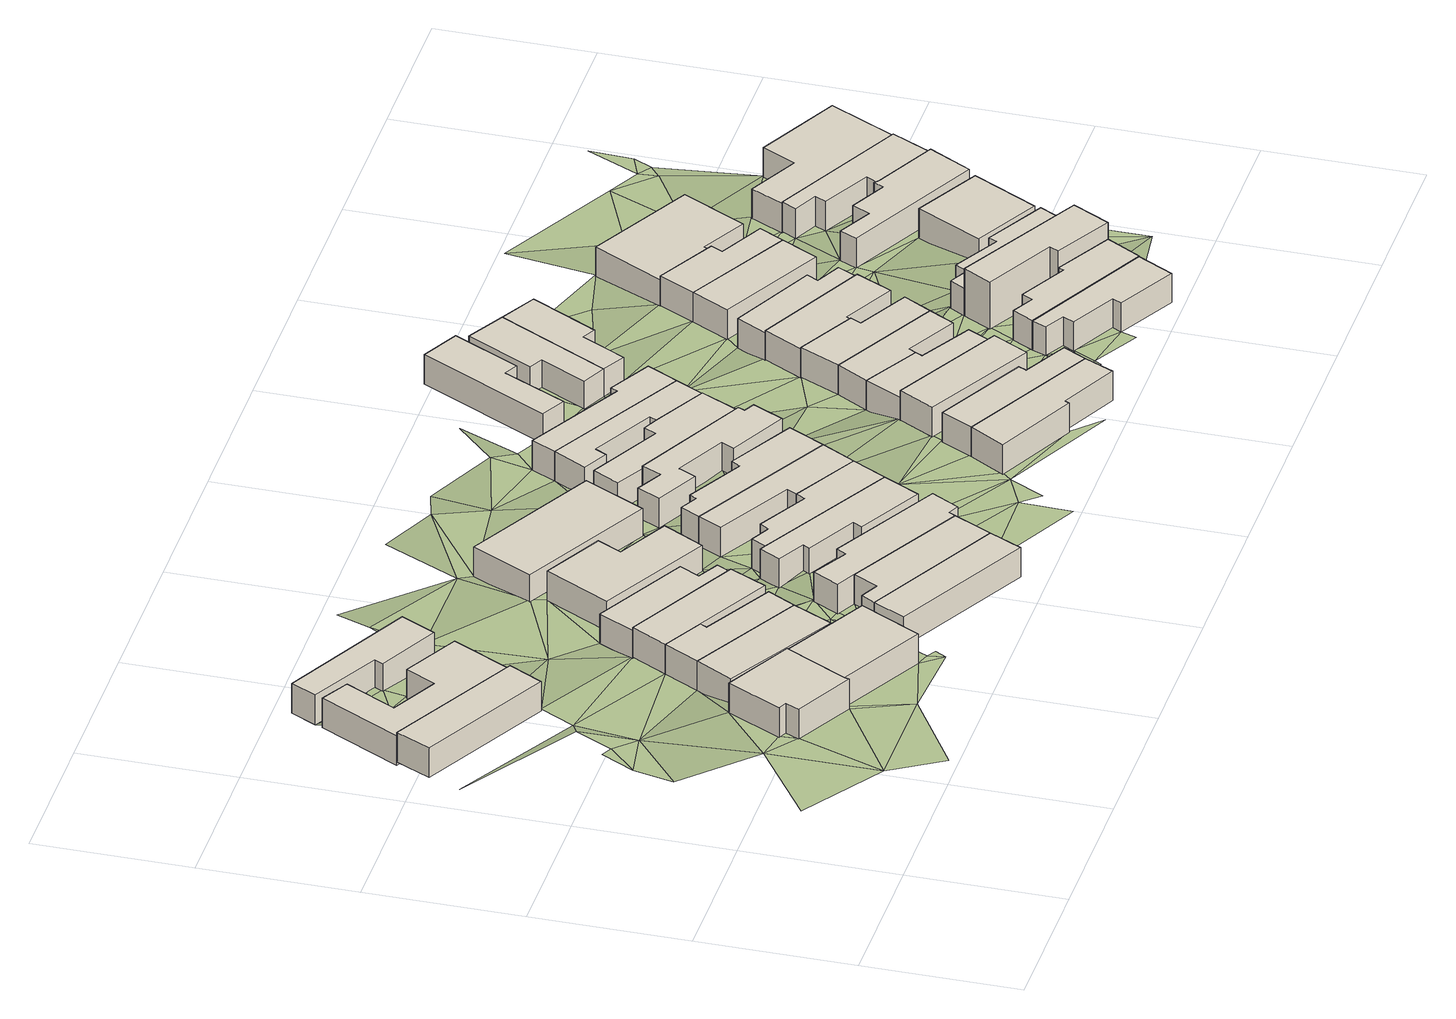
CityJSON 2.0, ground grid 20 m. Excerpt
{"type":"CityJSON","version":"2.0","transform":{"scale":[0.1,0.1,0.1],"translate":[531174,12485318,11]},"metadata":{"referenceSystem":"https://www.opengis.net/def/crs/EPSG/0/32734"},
"CityObjects":{
"building1":{"type":"Building","attributes":{"address":"34 Cecil Road Salt River Cape Town","building":"house","building:levels":1,"building_height":4.1,"plus_code":"4FRW3F97+P2F","ground_height":12.54,"roof_height":16.64},"geometry":[{"type":"Solid","lod":"1","boundaries":[[[[0,1,2,3]],[[1,4,5,2]],[[4,6,7,5]],[[6,0,3,7]],[[3,2,5,7]],[[6,4,1,0]]]]}]},
"building2":{"type":"Building","attributes":{"address":"7 Pope Street Salt River Cape Town","building":"house","building:levels":1,"building_height":4.1,"plus_code":"4FRW3F97+J34","ground_height":13.86,"roof_height":17.96},"geometry":[{"type":"Solid","lod":"1","boundaries":[[[[8,9,10,11]],[[9,12,13,10]],[[12,14,15,13]],[[14,16,17,15]],[[16,18,19,17]],[[18,20,21,19]],[[20,8,11,21]],[[11,10,13,15,17,19,21]],[[20,18,16,14,12,9,8]]]]}]},
"building3":{"type":"Building","attributes":{"address":"32 Cecil Road Salt River Cape Town","building":"house","building:levels":1,"building_height":4.1,"plus_code":"4FRW3F97+Q22","ground_height":12.09,"roof_height":16.19},"geometry":[{"type":"Solid","lod":"1","boundaries":[[[[22,23,24,25]],[[23,26,27,24]],[[26,28,29,27]],[[28,30,31,29]],[[30,32,33,31]],[[32,34,35,33]],[[34,36,37,35]],[[36,22,25,37]],[[25,24,27,29,31,33,35,37]],[[36,34,32,30,28,26,23,22]]]]}]},
"building4":{"type":"Building","attributes":{"address":"Pope Street Salt River Cape Town","building":"house","building:levels":1,"building_height":4.1,"plus_code":"4FRW3F97+H4F","ground_height":13.7,"roof_height":17.8},"geometry":[{"type":"Solid","lod":"1","boundaries":[[[[38,39,40,41]],[[39,42,43,40]],[[42,44,45,43]],[[44,38,41,45]],[[41,40,43,45]],[[44,42,39,38]]]]}]},
"building5":{"type":"Building","attributes":{"address":"30 Cecil Road Salt River Cape Town","building":"house","building:levels":1,"building_height":4.1,"plus_code":"4FRW3F97+Q3J","ground_height":11.88,"roof_height":15.98},"geometry":[{"type":"Solid","lod":"1","boundaries":[[[[46,47,48,49]],[[47,50,51,48]],[[50,52,53,51]],[[52,54,55,53]],[[54,56,57,55]],[[56,46,49,57]],[[49,48,51,53,55,57]],[[56,54,52,50,47,46]]]]}]},
"building6":{"type":"Building","attributes":{"address":"Cecil Road Salt River Cape Town","building":"house","building:levels":1,"building_height":4.1,"plus_code":"4FRW3F97+J46","ground_height":12.91,"roof_height":17.01},"geometry":[{"type":"Solid","lod":"1","boundaries":[[[[58,59,60,61]],[[59,62,63,60]],[[62,64,65,63]],[[64,58,61,65]],[[61,60,63,65]],[[64,62,59,58]]]]}]},
"building7":{"type":"Building","attributes":{"address":"Cecil Road Salt River Cape Town","building":"house","building:levels":1,"building_height":4.1,"plus_code":"4FRW3F97+J4M","ground_height":12.91,"roof_height":17.01},"geometry":[{"type":"Solid","lod":"1","boundaries":[[[[58,64,65,61]],[[64,66,67,65]],[[66,68,69,67]],[[68,70,71,69]],[[70,72,73,71]],[[72,58,61,73]],[[61,65,67,69,71,73]],[[72,70,68,66,64,58]]]]}]},
"building8":{"type":"Building","attributes":{"address":"Cecil Road Salt River Cape Town","building":"house","building:levels":1,"building_height":4.1,"plus_code":"4FRW3F97+M44","ground_height":12.91,"roof_height":17.01},"geometry":[{"type":"Solid","lod":"1","boundaries":[[[[74,72,73,75]],[[72,70,71,73]],[[70,76,77,71]],[[76,78,79,77]],[[78,74,75,79]],[[75,73,71,77,79]],[[78,76,70,72,74]]]]}]},
"building9":{"type":"Building","attributes":{"address":"Cecil Road Salt River Cape Town","building":"house","building:levels":1,"building_height":4.1,"plus_code":"4FRW3F97+M49","ground_height":12.43,"roof_height":16.53},"geometry":[{"type":"Solid","lod":"1","boundaries":[[[[80,81,82,83]],[[81,84,85,82]],[[84,86,87,85]],[[86,88,89,87]],[[88,90,91,89]],[[90,80,83,91]],[[83,82,85,87,89,91]],[[90,88,86,84,81,80]]]]}]},
"building10":{"type":"Building","attributes":{"address":"60 Fenton Road Salt River Cape Town","building":"house","building:levels":1,"building_height":4.1,"plus_code":"4FRW3F97+H55","ground_height":13.44,"roof_height":17.54},"geometry":[{"type":"Solid","lod":"1","boundaries":[[[[92,93,94,95]],[[93,96,97,94]],[[96,98,99,97]],[[98,92,95,99]],[[95,94,97,99]],[[98,96,93,92]]]]}]},
"building11":{"type":"Building","attributes":{"address":"58 Fenton Road Salt River Cape Town","building":"house","building:levels":1,"building_height":4.1,"plus_code":"4FRW3F97+H66","ground_height":13.44,"roof_height":17.54},"geometry":[{"type":"Solid","lod":"1","boundaries":[[[[96,100,101,97]],[[100,102,103,101]],[[102,104,105,103]],[[104,106,107,105]],[[106,98,99,107]],[[98,96,97,99]],[[97,101,103,105,107,99]],[[98,106,104,102,100,96]]]]}]},
"building12":{"type":"Building","attributes":{"address":"Cecil Road Salt River Cape Town","building":"house","building:levels":1,"building_height":4.1,"plus_code":"4FRW3F97+M5R","ground_height":12.27,"roof_height":16.37},"geometry":[{"type":"Solid","lod":"1","boundaries":[[[[108,109,110,111]],[[109,112,113,110]],[[112,114,115,113]],[[114,116,117,115]],[[116,118,119,117]],[[118,108,111,119]],[[111,110,113,115,117,119]],[[118,116,114,112,109,108]]]]}]},
"building13":{"type":"Building","attributes":{"address":"56 Fenton Road Salt River Cape Town","building":"house","building:levels":1,"building_height":4.1,"plus_code":"4FRW3F97+H6M","ground_height":13.44,"roof_height":17.54},"geometry":[{"type":"Solid","lod":"1","boundaries":[[[[100,120,121,101]],[[120,122,123,121]],[[122,124,125,123]],[[124,126,127,125]],[[126,128,129,127]],[[128,130,131,129]],[[130,132,133,131]],[[132,102,103,133]],[[102,100,101,103]],[[101,121,123,125,127,129,131,133,103]],[[102,132,130,128,126,124,122,120,100]]]]}]},
"building14":{"type":"Building","attributes":{"address":"54 Fenton Road Salt River Cape Town","building":"house","building:levels":1,"building_height":4.1,"plus_code":"4FRW3F97+J64","ground_height":12.71,"roof_height":16.81},"geometry":[{"type":"Solid","lod":"1","boundaries":[[[[134,135,136,137]],[[135,138,139,136]],[[138,140,141,139]],[[140,142,143,141]],[[142,144,145,143]],[[144,146,147,145]],[[146,148,149,147]],[[148,150,151,149]],[[150,134,137,151]],[[137,136,139,141,143,145,147,149,151]],[[150,148,146,144,142,140,138,135,134]]]]}]},
"building15":{"type":"Building","attributes":{"address":"41 Cecil Road Salt River Cape Town","building":"house","building:levels":1,"building_height":4.1,"plus_code":"4FRW3F97+P5H","ground_height":11.81,"roof_height":15.91},"geometry":[{"type":"Solid","lod":"1","boundaries":[[[[152,153,154,155]],[[153,156,157,154]],[[156,158,159,157]],[[158,152,155,159]],[[155,154,157,159]],[[158,156,153,152]]]]}]},
"building16":{"type":"Building","attributes":{"address":"52 Fenton Road Salt River Cape Town","building":"house","building:levels":1,"building_height":4.1,"plus_code":"4FRW3F97+J69","ground_height":12.71,"roof_height":16.81},"geometry":[{"type":"Solid","lod":"1","boundaries":[[[[134,160,161,137]],[[160,162,163,161]],[[162,164,165,163]],[[164,166,167,165]],[[166,168,169,167]],[[168,170,171,169]],[[170,135,136,171]],[[135,134,137,136]],[[137,161,163,165,167,169,171,136]],[[135,170,168,166,164,162,160,134]]]]}]},
"building17":{"type":"Building","attributes":{"address":"50 Fenton Road Salt River Cape Town","building":"house","building:levels":1,"building_height":4.1,"plus_code":"4FRW3F97+J6X","ground_height":12.71,"roof_height":16.81},"geometry":[{"type":"Solid","lod":"1","boundaries":[[[[160,172,173,161]],[[172,174,175,173]],[[174,176,177,175]],[[176,178,179,177]],[[178,162,163,179]],[[162,160,161,163]],[[161,173,175,177,179,163]],[[162,178,176,174,172,160]]]]}]},
"building18":{"type":"Building","attributes":{"address":"48 Fenton Road Salt River Cape Town","building":"house","building:levels":1,"building_height":4.1,"plus_code":"4FRW3F97+M73","ground_height":12.71,"roof_height":16.81},"geometry":[{"type":"Solid","lod":"1","boundaries":[[[[172,180,181,173]],[[180,182,183,181]],[[182,184,185,183]],[[184,186,187,185]],[[186,188,189,187]],[[188,190,191,189]],[[190,174,175,191]],[[174,172,173,175]],[[173,181,183,185,187,189,191,175]],[[174,190,188,186,184,182,180,172]]]]}]},
"building19":{"type":"Building","attributes":{"address":"46 Fenton Road Salt River Cape Town","building":"house","building:levels":1,"building_height":4.1,"plus_code":"4FRW3F97+M8C","ground_height":12.27,"roof_height":16.37},"geometry":[{"type":"Solid","lod":"1","boundaries":[[[[192,193,194,195]],[[193,196,197,194]],[[196,198,199,197]],[[198,200,201,199]],[[200,202,203,201]],[[202,204,205,203]],[[204,206,207,205]],[[206,208,209,207]],[[208,210,211,209]],[[210,212,213,211]],[[212,214,215,213]],[[214,192,195,215]],[[195,194,197,199,201,203,205,207,209,211,213,215]],[[214,212,210,208,206,204,202,200,198,196,193,192]]]]}]},
"building20":{"type":"Building","attributes":{"address":"44 Fenton Road Salt River Cape Town","building":"house","building:levels":1,"building_height":4.1,"plus_code":"4FRW3F97+M7X","ground_height":11.9,"roof_height":16},"geometry":[{"type":"Solid","lod":"1","boundaries":[[[[216,217,218,219]],[[217,220,221,218]],[[220,222,223,221]],[[222,224,225,223]],[[224,226,227,225]],[[226,228,229,227]],[[228,230,231,229]],[[230,216,219,231]],[[219,218,221,223,225,227,229,231]],[[230,228,226,224,222,220,217,216]]]]}]},
"building21":{"type":"Building","attributes":{"address":"42 Fenton Road Salt River Cape Town","building":"house","building:levels":1,"building_height":4.1,"plus_code":"4FRW3F97+P86","ground_height":11.74,"roof_height":15.84},"geometry":[{"type":"Solid","lod":"1","boundaries":[[[[232,233,234,235]],[[233,236,237,234]],[[236,238,239,237]],[[238,240,241,239]],[[240,242,243,241]],[[242,244,245,243]],[[244,246,247,245]],[[246,232,235,247]],[[235,234,237,239,241,243,245,247]],[[246,244,242,240,238,236,233,232]]]]}]},
"building22":{"type":"Building","attributes":{"address":"53 Fenton Road Salt River Cape Town","building":"house","building:levels":1,"building_height":4.1,"plus_code":"4FRW3F97+G9R","ground_height":13.31,"roof_height":17.41},"geometry":[{"type":"Solid","lod":"1","boundaries":[[[[248,249,250,251]],[[249,252,253,250]],[[252,254,255,253]],[[254,256,257,255]],[[256,258,259,257]],[[258,248,251,259]],[[251,250,253,255,257,259]],[[258,256,254,252,249,248]]]]}]},
"building23":{"type":"Building","attributes":{"address":"40 Fenton Road Salt River Cape Town","building":"house","building:levels":1,"building_height":4.1,"plus_code":"4FRW3F97+P8C","ground_height":11.74,"roof_height":15.84},"geometry":[{"type":"Solid","lod":"1","boundaries":[[[[233,232,235,234]],[[232,260,261,235]],[[260,262,263,261]],[[262,264,265,263]],[[264,266,267,265]],[[266,233,234,267]],[[234,235,261,263,265,267]],[[266,264,262,260,232,233]]]]}]},
"building24":{"type":"Building","attributes":{"address":"51 Fenton Road Salt River Cape Town","building":"house","building:levels":1,"building_height":4.1,"plus_code":"4FRW3F97+H97","ground_height":13.31,"roof_height":17.41},"geometry":[{"type":"Solid","lod":"1","boundaries":[[[[248,258,259,251]],[[258,268,269,259]],[[268,270,271,269]],[[270,272,273,271]],[[272,274,275,273]],[[274,248,251,275]],[[251,259,269,271,273,275]],[[274,272,270,268,258,248]]]]}]},
"building25":{"type":"Building","attributes":{"address":"Fenton Road Salt River Cape Town","building":"house","building:levels":1,"building_height":4.1,"plus_code":"4FRW3F97+H9P","ground_height":13.31,"roof_height":17.41},"geometry":[{"type":"Solid","lod":"1","boundaries":[[[[276,277,278,279]],[[277,280,281,278]],[[280,282,283,281]],[[282,276,279,283]],[[279,278,281,283]],[[282,280,277,276]]]]}]},
"building26":{"type":"Building","attributes":{"address":"Fenton Road Salt River Cape Town","building":"house","building:levels":1,"building_height":4.1,"plus_code":"4FRW3F97+H9W","ground_height":12.28,"roof_height":16.38},"geometry":[{"type":"Solid","lod":"1","boundaries":[[[[284,285,286,287]],[[285,288,289,286]],[[288,290,291,289]],[[290,292,293,291]],[[292,294,295,293]],[[294,284,287,295]],[[287,286,289,291,293,295]],[[294,292,290,288,285,284]]]]}]},
"building27":{"type":"Building","attributes":{"address":"44 Tennyson Street Salt River Cape Town","building":"house","building:levels":1,"building_height":4.1,"plus_code":"4FRW3F97+Q8Q","ground_height":11.04,"roof_height":15.14},"geometry":[{"type":"Solid","lod":"1","boundaries":[[[[296,297,298,299]],[[297,300,301,298]],[[300,302,303,301]],[[302,304,305,303]],[[304,306,307,305]],[[306,296,299,307]],[[299,298,301,303,305,307]],[[306,304,302,300,297,296]]]]}]},
"building28":{"type":"Building","attributes":{"address":"Fenton Road Salt River Cape Town","building":"house","building:levels":1,"building_height":4.1,"plus_code":"4FRW3F97+J99","ground_height":12.28,"roof_height":16.38},"geometry":[{"type":"Solid","lod":"1","boundaries":[[[[308,284,287,309]],[[284,294,295,287]],[[294,310,311,295]],[[310,312,313,311]],[[312,314,315,313]],[[314,308,309,315]],[[309,287,295,311,313,315]],[[314,312,310,294,284,308]]]]}]},
"building29":{"type":"Building","attributes":{"address":"46 Tennyson Street Salt River Cape Town","building":"house","building:levels":1,"building_height":4.1,"plus_code":"4FRW3F97+Q9F","ground_height":11.04,"roof_height":15.14},"geometry":[{"type":"Solid","lod":"1","boundaries":[[[[316,317,318,319]],[[317,320,321,318]],[[320,322,323,321]],[[322,324,325,323]],[[324,326,327,325]],[[326,316,319,327]],[[319,318,321,323,325,327]],[[326,324,322,320,317,316]]]]}]},
"building30":{"type":"Building","attributes":{"address":"Fenton Road Salt River Cape Town","building":"house","building:levels":1,"building_height":4.1,"plus_code":"4FRW3F97+JCC","ground_height":12.24,"roof_height":16.34},"geometry":[{"type":"Solid","lod":"1","boundaries":[[[[328,308,309,329]],[[308,314,315,309]],[[314,330,331,315]],[[330,332,333,331]],[[332,334,335,333]],[[334,328,329,335]],[[329,309,315,331,333,335]],[[334,332,330,314,308,328]]]]}]},
"building31":{"type":"Building","attributes":{"address":"48 Tennyson Street Salt River Cape Town","building":"house","building:levels":1,"building_height":4.1,"plus_code":"4FRW3F97+Q98","ground_height":11.04,"roof_height":15.14},"geometry":[{"type":"Solid","lod":"1","boundaries":[[[[317,316,319,318]],[[316,336,337,319]],[[336,338,339,337]],[[338,340,341,339]],[[340,342,343,341]],[[342,317,318,343]],[[318,319,337,339,341,343]],[[342,340,338,336,316,317]]]]}]},
"building32":{"type":"Building","attributes":{"address":"Fenton Road Salt River Cape Town","building":"house","building:levels":1,"building_height":4.1,"plus_code":"4FRW3F97+MC3","ground_height":12.12,"roof_height":16.22},"geometry":[{"type":"Solid","lod":"1","boundaries":[[[[344,345,346,347]],[[345,348,349,346]],[[348,350,351,349]],[[350,352,353,351]],[[352,354,355,353]],[[354,344,347,355]],[[347,346,349,351,353,355]],[[354,352,350,348,345,344]]]]}]},
"building33":{"type":"Building","attributes":{"address":"42 Goldsmith Road Salt River Cape Town","building":"house","building:levels":1,"building_height":4.1,"plus_code":"4FRW3F97+GFV","ground_height":13.12,"roof_height":17.22},"geometry":[{"type":"Solid","lod":"1","boundaries":[[[[356,357,358,359]],[[357,360,361,358]],[[360,362,363,361]],[[362,364,365,363]],[[364,366,367,365]],[[366,368,369,367]],[[368,370,371,369]],[[370,356,359,371]],[[359,358,361,363,365,367,369,371]],[[370,368,366,364,362,360,357,356]]]]}]},
"building34":{"type":"Building","attributes":{"address":"Fenton Road Salt River Cape Town","building":"house","building:levels":1,"building_height":4.1,"plus_code":"4FRW3F97+MC8","ground_height":11.72,"roof_height":15.82},"geometry":[{"type":"Solid","lod":"1","boundaries":[[[[372,373,374,375]],[[373,376,377,374]],[[376,378,379,377]],[[378,380,381,379]],[[380,382,383,381]],[[382,372,375,383]],[[375,374,377,379,381,383]],[[382,380,378,376,373,372]]]]}]},
"building35":{"type":"Building","attributes":{"address":"40 Goldsmith Road Salt River Cape Town","building":"house","building:levels":1,"building_height":4.1,"plus_code":"4FRW3F97+HF3","ground_height":13.12,"roof_height":17.22},"geometry":[{"type":"Solid","lod":"1","boundaries":[[[[356,384,385,386]],[[384,387,388,385]],[[387,389,390,388]],[[389,391,392,390]],[[391,393,394,392]],[[393,395,396,394]],[[395,357,397,396]],[[357,356,386,397]],[[386,385,388,390,392,394,396,397]],[[357,395,393,391,389,387,384,356]]]]}]},
"building36":{"type":"Building","attributes":{"address":"38 Goldsmith Road Salt River Cape Town","building":"house","building:levels":2,"building_height":6.9,"plus_code":"4FRW3F97+HFG","ground_height":12.68,"roof_height":19.58},"geometry":[{"type":"Solid","lod":"1","boundaries":[[[[398,399,400,401]],[[399,402,403,400]],[[402,404,405,403]],[[404,406,407,405]],[[406,408,409,407]],[[408,398,401,409]],[[401,400,403,405,407,409]],[[408,406,404,402,399,398]]]]}]},
"building37":{"type":"Building","attributes":{"address":"37 Fenton Road Salt River Cape Town","building":"house","building:levels":1,"building_height":4.1,"plus_code":"4FRW3F97+MCQ","ground_height":11.72,"roof_height":15.82},"geometry":[{"type":"Solid","lod":"1","boundaries":[[[[410,411,412,413]],[[411,414,415,412]],[[414,416,417,415]],[[416,410,413,417]],[[413,412,415,417]],[[416,414,411,410]]]]}]},
"building38":{"type":"Building","attributes":{"address":"36 Goldsmith Road Salt River Cape Town","building":"house","building:levels":1,"building_height":4.1,"plus_code":"4FRW3F97+HFQ","ground_height":12.68,"roof_height":16.78},"geometry":[{"type":"Solid","lod":"1","boundaries":[[[[399,418,419,420]],[[418,421,422,419]],[[421,423,424,422]],[[423,425,426,424]],[[425,427,428,426]],[[427,429,430,428]],[[429,402,431,430]],[[402,399,420,431]],[[420,419,422,424,426,428,430,431]],[[402,429,427,425,423,421,418,399]]]]}]},
"building39":{"type":"Building","attributes":{"address":"35 Fenton Road Salt River Cape Town","building":"house","building:levels":1,"building_height":4.1,"plus_code":"4FRW3F97+PF2","ground_height":11.72,"roof_height":15.82},"geometry":[{"type":"Solid","lod":"1","boundaries":[[[[432,410,413,433]],[[410,416,417,413]],[[416,434,435,417]],[[434,436,437,435]],[[436,438,439,437]],[[438,432,433,439]],[[433,413,417,435,437,439]],[[438,436,434,416,410,432]]]]}]},
"building40":{"type":"Building","attributes":{"address":"31 Fenton Road Salt River Cape Town","building":"house","building:levels":1,"building_height":4.1,"plus_code":"4FRW3F97+PFG","ground_height":11.07,"roof_height":15.17},"geometry":[{"type":"Solid","lod":"1","boundaries":[[[[440,441,442,443]],[[441,444,445,442]],[[444,446,447,445]],[[446,448,449,447]],[[448,450,451,449]],[[450,440,443,451]],[[443,442,445,447,449,451]],[[450,448,446,444,441,440]]]]}]},
"building41":{"type":"Building","attributes":{"address":"34 Goldsmith Road Salt River Cape Town","building":"house","building:levels":1,"building_height":4.1,"plus_code":"4FRW3F97+JG4","ground_height":12.11,"roof_height":16.21},"geometry":[{"type":"Solid","lod":"1","boundaries":[[[[452,453,454,455]],[[453,456,457,454]],[[456,458,459,457]],[[458,452,455,459]],[[455,454,457,459]],[[458,456,453,452]]]]}]},
"building42":{"type":"Building","attributes":{"address":"32A Goldsmith Road Salt River Cape Town","building":"house","building:levels":1,"building_height":4.1,"plus_code":"4FRW3F97+JGW","ground_height":12.11,"roof_height":16.21},"geometry":[{"type":"Solid","lod":"1","boundaries":[[[[460,461,462,463]],[[461,464,465,462]],[[464,466,467,465]],[[466,468,469,467]],[[468,470,471,469]],[[470,472,473,471]],[[472,474,475,473]],[[474,476,477,475]],[[476,460,463,477]],[[463,462,465,467,469,471,473,475,477]],[[476,474,472,470,468,466,464,461,460]]]]}]},
"building43":{"type":"Building","attributes":{"address":"32 Goldsmith Road Salt River Cape Town","building":"house","building:levels":1,"building_height":4.1,"plus_code":"4FRW3F97+MH6","ground_height":11.64,"roof_height":15.74},"geometry":[{"type":"Solid","lod":"1","boundaries":[[[[478,479,480,481]],[[479,482,483,480]],[[482,484,485,483]],[[484,486,487,485]],[[486,488,489,487]],[[488,490,491,489]],[[490,492,493,491]],[[492,478,481,493]],[[481,480,483,485,487,489,491,493]],[[492,490,488,486,484,482,479,478]]]]}]},
"building44":{"type":"Building","attributes":{"address":"30 Goldsmith Road Salt River Cape Town","building":"house","building:levels":1,"building_height":4.1,"plus_code":"4FRW3F97+MHG","ground_height":11.43,"roof_height":15.53},"geometry":[{"type":"Solid","lod":"1","boundaries":[[[[494,495,496,497]],[[495,498,499,496]],[[498,500,501,499]],[[500,502,503,501]],[[502,504,505,503]],[[504,494,497,505]],[[497,496,499,501,503,505]],[[504,502,500,498,495,494]]]]}]},
"terrain1":{"type":"TINRelief","geometry":[{"type":"CompositeSurface","lod":"1","boundaries":[[[506,507,508]],[[509,510,511]],[[512,507,506]],[[511,507,509]],[[510,513,514]],[[515,516,506]],[[510,509,513]],[[507,512,517]],[[20,512,506]],[[518,519,520]],[[512,521,517]],[[12,507,517]],[[507,12,509]],[[513,509,518]],[[506,516,20]],[[509,519,518]],[[58,509,12]],[[20,516,8]],[[509,72,519]],[[522,523,524]],[[522,525,523]],[[47,526,525]],[[12,527,58]],[[9,527,12]],[[509,58,72]],[[516,42,8]],[[522,524,528]],[[525,529,47]],[[519,74,530]],[[531,525,522]],[[522,528,531]],[[531,529,525]],[[516,532,42]],[[74,519,72]],[[533,530,534]],[[527,9,535]],[[528,536,531]],[[534,530,74]],[[42,532,537]],[[23,533,534]],[[23,536,528]],[[532,538,537]],[[42,537,539]],[[535,9,44]],[[539,44,42]],[[534,540,23]],[[74,90,534]],[[536,23,540]],[[539,541,44]],[[68,542,70]],[[543,535,44]],[[540,544,536]],[[535,543,545]],[[541,546,44]],[[546,543,44]],[[70,542,547]],[[548,534,90]],[[544,540,549]],[[540,534,550]],[[546,551,543]],[[552,545,543]],[[542,545,552]],[[553,546,554]],[[546,553,551]],[[548,90,555]],[[90,556,555]],[[552,543,551]],[[547,542,552]],[[534,548,550]],[[557,549,540]],[[547,552,558]],[[559,547,558]],[[540,550,557]],[[556,560,555]],[[556,561,562]],[[549,557,563]],[[552,128,126]],[[558,552,564]],[[564,552,126]],[[562,559,138]],[[559,558,138]],[[556,562,560]],[[565,550,548]],[[566,558,564]],[[562,138,170]],[[562,170,560]],[[557,550,152]],[[138,135,170]],[[564,126,567]],[[568,126,569]],[[568,567,126]],[[560,170,176]],[[114,565,570]],[[550,565,571]],[[168,166,170]],[[176,170,166]],[[126,124,569]],[[174,560,176]],[[96,122,100]],[[560,174,114]],[[100,122,120]],[[565,114,571]],[[569,572,568]],[[573,557,152]],[[190,114,174]],[[176,166,178]],[[96,574,122]],[[124,572,569]],[[571,114,190]],[[164,162,166]],[[575,574,96]],[[573,576,557]],[[178,166,162]],[[571,190,200]],[[574,124,122]],[[186,190,188]],[[200,190,186]],[[573,152,577]],[[198,571,200]],[[578,577,152]],[[200,186,579]],[[198,580,571]],[[124,581,572]],[[580,578,571]],[[124,574,581]],[[572,582,583]],[[184,579,186]],[[198,193,580]],[[582,572,581]],[[581,574,584]],[[198,196,193]],[[578,580,585]],[[582,586,583]],[[184,182,579]],[[182,204,579]],[[587,573,577]],[[578,585,588]],[[577,578,233]],[[589,582,581]],[[588,233,578]],[[586,582,172]],[[585,590,588]],[[591,204,182]],[[582,589,592]],[[182,593,591]],[[266,577,233]],[[587,577,594]],[[595,590,585]],[[180,593,182]],[[581,596,589]],[[172,582,597]],[[266,594,577]],[[582,592,598]],[[599,590,600]],[[582,598,597]],[[595,601,590]],[[602,593,180]],[[601,600,590]],[[581,603,596]],[[604,180,172]],[[599,600,605]],[[601,595,600]],[[606,594,266]],[[172,597,604]],[[266,607,606]],[[608,605,600]],[[604,602,180]],[[606,609,594]],[[212,610,611]],[[266,612,607]],[[598,613,597]],[[602,614,212]],[[602,604,284]],[[610,212,216]],[[284,614,602]],[[615,607,612]],[[216,212,614]],[[280,597,613]],[[615,612,616]],[[617,615,616]],[[308,614,284]],[[618,619,216]],[[613,620,280]],[[216,614,328]],[[621,615,617]],[[616,622,617]],[[615,621,623]],[[268,280,620]],[[624,622,616]],[[258,625,626]],[[328,618,216]],[[619,618,624]],[[614,308,328]],[[258,626,268]],[[627,621,617]],[[628,623,621]],[[268,626,629]],[[624,618,630]],[[624,630,622]],[[280,268,631]],[[629,626,632]],[[629,631,268]],[[280,631,282]],[[633,634,635]],[[632,636,629]],[[637,618,328]],[[638,639,633]],[[628,621,320]],[[640,629,636]],[[641,635,634]],[[631,629,640]],[[631,642,282]],[[635,638,633]],[[630,618,643]],[[618,637,382]],[[644,641,282]],[[644,282,642]],[[645,631,640]],[[640,636,368]],[[646,630,647]],[[368,636,648]],[[382,643,618]],[[641,649,635]],[[649,638,635]],[[644,649,641]],[[640,368,366]],[[650,647,630]],[[332,330,334]],[[630,643,650]],[[651,652,644]],[[649,644,652]],[[638,653,654]],[[649,653,638]],[[655,656,334]],[[334,330,655]],[[330,654,657]],[[654,653,657]],[[658,643,382]],[[659,649,652]],[[657,655,330]],[[660,647,661]],[[650,662,647]],[[652,389,387]],[[661,647,662]],[[387,659,652]],[[655,657,663]],[[663,657,664]],[[665,643,658]],[[666,667,658]],[[354,655,668]],[[655,663,668]],[[661,669,660]],[[665,658,667]],[[354,668,667]],[[662,669,661]],[[670,663,671]],[[665,667,672]],[[673,663,670]],[[668,663,673]],[[668,672,667]],[[356,674,384]],[[675,665,672]],[[665,675,416]],[[438,436,676]],[[676,677,438]],[[418,673,670]],[[399,384,674]],[[453,668,673]],[[676,436,434]],[[672,668,453]],[[677,676,678]],[[416,675,484]],[[679,673,418]],[[434,416,484]],[[418,399,674]],[[678,676,434]],[[675,680,681]],[[682,669,683]],[[482,678,434]],[[681,488,675]],[[675,488,484]],[[418,674,684]],[[484,482,434]],[[669,448,683]],[[418,684,679]],[[476,672,453]],[[488,486,484]],[[678,482,685]],[[488,681,464]],[[686,679,684]],[[678,685,448]],[[681,466,464]],[[683,687,682]],[[453,686,476]],[[488,464,688]],[[461,688,464]],[[687,683,448]],[[685,689,448]],[[690,685,691]],[[685,690,689]],[[448,692,687]],[[692,448,689]],[[689,690,691]],[[687,692,693]],[[689,694,692]],[[693,692,694]],[[694,695,693]],[[695,696,693]]]}]}
},
"vertices":[
[202,491,24],[226,535,24],[226,535,65],[202,491,65],[54,625,24],[54,625,65],[31,580,24],[31,580,65],
[284,149,37],[326,228,37],[326,228,78],[284,149,78],[237,274,37],[237,274,78],[201,204,37],[201,204,78],[212,199,37],[212,199,78],[203,181,37],[203,181,78],[281,141,37],[281,141,78],
[226,535,19],[267,613,19],[267,613,60],[226,535,60],[194,651,19],[194,651,60],[173,612,19],[173,612,60],[111,644,19],[111,644,60],[146,710,19],[146,710,60],[109,730,19],[109,730,60],[54,625,19],[54,625,60],
[326,228,35],[284,149,35],[284,149,76],[326,228,76],[398,89,35],[398,89,76],[440,168,35],[440,168,76],
[133,773,17],[116,740,17],[116,740,58],[133,773,58],[207,693,17],[207,693,58],[201,682,17],[201,682,58],[281,641,17],[281,641,58],[304,686,17],[304,686,58],
[287,326,27],[260,278,27],[260,278,68],[287,326,68],[406,196,27],[406,196,68],[432,248,27],[432,248,68],
[452,284,27],[452,284,68],[360,334,27],[360,334,68],[365,343,27],[365,343,68],[312,371,27],[312,371,68],
[337,417,27],[337,417,68],[463,291,27],[463,291,68],[487,339,27],[487,339,68],
[337,417,23],[487,339,23],[487,339,64],[337,417,64],[497,358,23],[497,358,64],[469,373,23],[469,373,64],[483,399,23],[483,399,64],[361,463,23],[361,463,64],
[432,116,33],[610,23,33],[610,23,74],[432,116,74],[631,65,33],[631,65,74],[453,157,33],[453,157,74],
[656,114,33],[656,114,74],[504,195,33],[504,195,74],[487,163,33],[487,163,74],[463,175,33],[463,175,74],
[436,547,21],[391,463,21],[391,463,62],[436,547,62],[536,387,21],[536,387,62],[565,440,21],[565,440,62],[498,475,21],[498,475,62],[514,506,21],[514,506,62],
[661,123,33],[661,123,74],[675,116,33],[675,116,74],[695,152,33],[695,152,74],[551,229,33],[551,229,74],[544,216,33],[544,216,74],[497,242,33],[497,242,74],[479,208,33],[479,208,74],
[726,218,25],[548,314,25],[548,314,66],[726,218,66],[540,318,25],[540,318,66],[525,291,25],[525,291,66],[561,272,25],[561,272,66],[556,263,25],[556,263,66],[623,228,25],[623,228,66],[616,216,25],[616,216,66],[701,171,25],[701,171,66],
[471,645,16],[430,566,16],[430,566,57],[471,645,57],[601,476,16],[601,476,57],[642,555,16],[642,555,57],
[750,262,25],[750,262,66],[664,308,25],[664,308,66],[658,296,25],[658,296,66],[591,332,25],[591,332,66],[584,320,25],[584,320,66],[558,333,25],[558,333,66],
[774,305,25],[774,305,66],[588,405,25],[588,405,66],[572,374,25],[572,374,66],[671,321,25],[671,321,66],
[799,352,25],[799,352,66],[712,399,25],[712,399,66],[705,387,25],[705,387,66],[630,427,25],[630,427,66],[625,418,25],[625,418,66],[602,430,25],[602,430,66],
[831,423,21],[681,498,21],[681,498,62],[831,423,62],[669,473,21],[669,473,62],[634,491,21],[634,491,62],[619,461,21],[619,461,62],[676,433,21],[676,433,62],[687,455,21],[687,455,62],[754,422,21],[754,422,62],[745,405,21],[745,405,62],[821,367,21],[821,367,62],[841,407,21],[841,407,62],[827,414,21],[827,414,62],
[856,473,17],[787,509,17],[787,509,58],[856,473,58],[766,519,17],[766,519,58],[758,503,17],[758,503,58],[663,552,17],[663,552,58],[645,518,17],[645,518,58],[681,498,17],[681,498,58],[831,423,17],[831,423,58],
[875,509,16],[692,607,16],[692,607,57],[875,509,57],[668,564,16],[668,564,57],[701,547,16],[701,547,57],[709,562,16],[709,562,57],[792,519,16],[792,519,57],[787,509,16],[787,509,57],[856,473,16],[856,473,57],
[846,146,31],[819,101,31],[819,101,72],[846,146,72],[925,49,31],[925,49,72],[928,55,31],[928,55,72],[1004,18,31],[1004,18,72],[1022,56,31],[1022,56,72],
[896,549,16],[896,549,57],[840,579,16],[840,579,57],[835,570,16],[835,570,57],[708,638,16],[708,638,57],
[1038,86,31],[1038,86,72],[980,116,31],[980,116,72],[985,126,31],[985,126,72],[867,187,31],[867,187,72],
[900,246,31],[875,201,31],[875,201,72],[900,246,72],[1017,125,31],[1017,125,72],[1042,171,31],[1042,171,72],
[925,294,21],[900,246,21],[900,246,62],[925,294,62],[1042,171,21],[1042,171,62],[1061,207,21],[1061,207,62],[993,245,21],[993,245,62],[998,254,21],[998,254,62],
[862,810,9],[776,644,9],[776,644,50],[862,810,50],[808,627,9],[808,627,50],[849,709,9],[849,709,50],[867,700,9],[867,700,50],[911,785,9],[911,785,50],
[948,334,21],[948,334,62],[1003,263,21],[1003,263,62],[1070,228,21],[1070,228,62],[1088,261,21],[1088,261,62],
[887,600,9],[963,743,9],[963,743,50],[887,600,50],[914,770,9],[914,770,50],[869,684,9],[869,684,50],[887,675,9],[887,675,50],[855,615,9],[855,615,50],
[973,386,21],[973,386,62],[1109,297,21],[1109,297,62],[1042,332,21],[1042,332,62],[1049,346,21],[1049,346,62],
[917,584,9],[917,584,50],[947,641,9],[947,641,50],[964,632,9],[964,632,50],[1010,718,9],[1010,718,50],
[1000,436,20],[973,386,20],[973,386,60],[1000,436,60],[1049,346,20],[1049,346,60],[1053,352,20],[1053,352,60],[1121,317,20],[1121,317,60],[1144,364,20],[1144,364,60],
[1251,53,30],[1086,137,30],[1086,137,70],[1251,53,70],[1078,119,30],[1078,119,70],[1104,105,30],[1104,105,70],[1096,90,30],[1096,90,70],[1156,59,30],[1156,59,70],[1150,47,30],[1150,47,70],[1226,7,30],[1226,7,70],
[1000,436,16],[1144,364,16],[1144,364,57],[1000,436,57],[1157,390,16],[1157,390,57],[1124,406,16],[1124,406,57],[1132,421,16],[1132,421,57],[1021,475,16],[1021,475,57],
[1276,97,30],[1276,97,71],[1251,53,71],[1202,137,30],[1202,137,71],[1199,130,30],[1199,130,71],[1136,163,30],[1136,163,71],[1129,149,30],[1129,149,71],[1100,164,30],[1100,164,71],[1086,137,71],
[1276,97,25],[1302,145,25],[1302,145,94],[1276,97,94],[1138,233,25],[1138,233,94],[1117,197,25],[1117,197,94],[1208,149,25],[1208,149,94],[1202,137,25],[1202,137,94],
[1063,540,15],[1037,492,15],[1037,492,56],[1063,540,56],[1173,421,15],[1173,421,56],[1198,468,15],[1198,468,56],
[1328,192,25],[1328,192,66],[1302,145,66],[1250,234,25],[1250,234,66],[1245,223,25],[1245,223,66],[1184,256,25],[1184,256,66],[1175,240,25],[1175,240,66],[1150,253,25],[1150,253,66],[1138,233,66],
[1087,586,15],[1087,586,56],[1215,500,15],[1215,500,56],[1156,530,15],[1156,530,56],[1164,545,15],[1164,545,56],
[1087,586,9],[1164,545,9],[1164,545,50],[1087,586,50],[1169,555,9],[1169,555,50],[1228,524,9],[1228,524,50],[1271,606,9],[1271,606,50],[1136,677,9],[1136,677,50],
[1383,286,19],[1298,331,19],[1298,331,60],[1383,286,60],[1253,247,19],[1253,247,60],[1338,202,19],[1338,202,60],
[1424,351,19],[1344,391,19],[1344,391,60],[1424,351,60],[1338,396,19],[1338,396,60],[1332,383,19],[1332,383,60],[1284,407,19],[1284,407,60],[1273,384,19],[1273,384,60],[1228,407,19],[1228,407,60],[1217,385,19],[1217,385,60],[1394,296,19],[1394,296,60],
[1424,351,15],[1450,403,15],[1450,403,56],[1424,351,56],[1276,490,15],[1276,490,56],[1266,471,15],[1266,471,56],[1297,456,15],[1297,456,56],[1290,441,15],[1290,441,56],[1353,409,15],[1353,409,56],[1344,391,15],[1344,391,56],
[1450,403,13],[1493,488,13],[1493,488,54],[1450,403,54],[1385,542,13],[1385,542,54],[1363,499,13],[1363,499,54],[1297,532,13],[1297,532,54],[1276,490,13],[1276,490,54],
[162,67,38],[162,212,38],[52,137,40],[162,362,30],[99,352,30],[86,300,31],[203,181,38],[136,389,30],[122,396,30],[203,0,38],[312,67,37],[201,204,38],[162,438,30],[178,446,27],[9,537,29],[212,199,38],[162,662,22],[111,644,22],[173,612,22],[146,710,22],[109,730,22],[260,278,37],[194,651,22],[207,693,22],[202,491,27],[201,682,22],[420,62,35],[226,535,27],[312,512,23],[406,196,35],[281,641,19],[416,83,35],[428,76,35],[432,116,35],[312,662,19],[453,157,35],[452,284,35],[462,212,35],[304,686,19],[432,248,35],[463,175,35],[463,291,28],[436,547,22],[330,732,19],[430,566,22],[479,208,35],[497,242,35],[504,195,35],[487,163,35],[391,463,22],[483,399,28],[462,662,16],[525,291,28],[487,339,28],[536,387,28],[469,373,28],[497,358,28],[352,777,15],[556,263,33],[514,506,22],[561,272,33],[623,228,33],[616,216,33],[612,212,33],[498,475,22],[601,476,21],[701,171,33],[585,727,16],[763,67,33],[761,0,33],[516,763,12],[612,662,16],[642,555,21],[676,433,25],[645,518,21],[808,89,33],[763,212,33],[726,218,33],[784,43,33],[663,552,21],[750,262,33],[631,740,10],[668,564,21],[819,101,33],[701,547,21],[754,422,25],[846,146,33],[745,405,25],[721,692,16],[758,503,21],[925,49,33],[875,201,33],[867,187,33],[709,562,21],[766,519,21],[763,512,21],[821,367,25],[959,15,33],[900,246,33],[792,519,21],[736,663,16],[776,644,16],[787,509,21],[780,745,10],[831,423,25],[827,414,25],[835,570,21],[985,126,33],[913,362,21],[808,627,16],[840,579,17],[855,615,14],[913,512,17],[875,509,17],[980,116,33],[869,684,14],[887,600,14],[849,709,14],[896,549,17],[1033,36,31],[1048,65,31],[887,675,14],[867,700,14],[1063,67,31],[917,584,17],[1078,119,31],[1075,51,31],[998,254,31],[993,245,31],[1063,212,31],[1080,60,31],[1000,436,21],[1070,228,31],[1003,263,31],[1096,90,31],[1061,207,31],[1086,137,31],[1037,492,16],[1100,164,31],[1104,105,31],[947,641,14],[964,632,14],[1143,27,30],[1117,197,31],[1063,540,16],[1129,149,31],[1136,163,31],[1138,233,30],[1088,261,31],[1121,317,21],[1053,352,21],[1150,253,30],[1132,421,21],[1208,149,30],[1010,718,11],[1063,662,11],[1087,586,16],[1184,256,30],[1175,240,30],[1173,421,20],[1124,406,21],[1157,390,20],[1213,362,20],[1136,677,11],[1250,234,30],[1245,223,30],[1217,385,20],[1253,247,30],[1363,67,25],[1228,407,20],[1213,512,16],[1169,555,15],[1228,524,15],[1338,202,25],[1273,384,20],[1284,407,20],[1160,793,6],[1213,662,9],[1363,212,25],[1297,532,15],[1383,286,25],[1318,709,8],[1353,409,19],[1385,542,15],[1363,512,15],[1363,499,15],[1363,662,8],[1361,687,8],[1379,675,8],[1391,699,8],[1395,756,7]
]}
